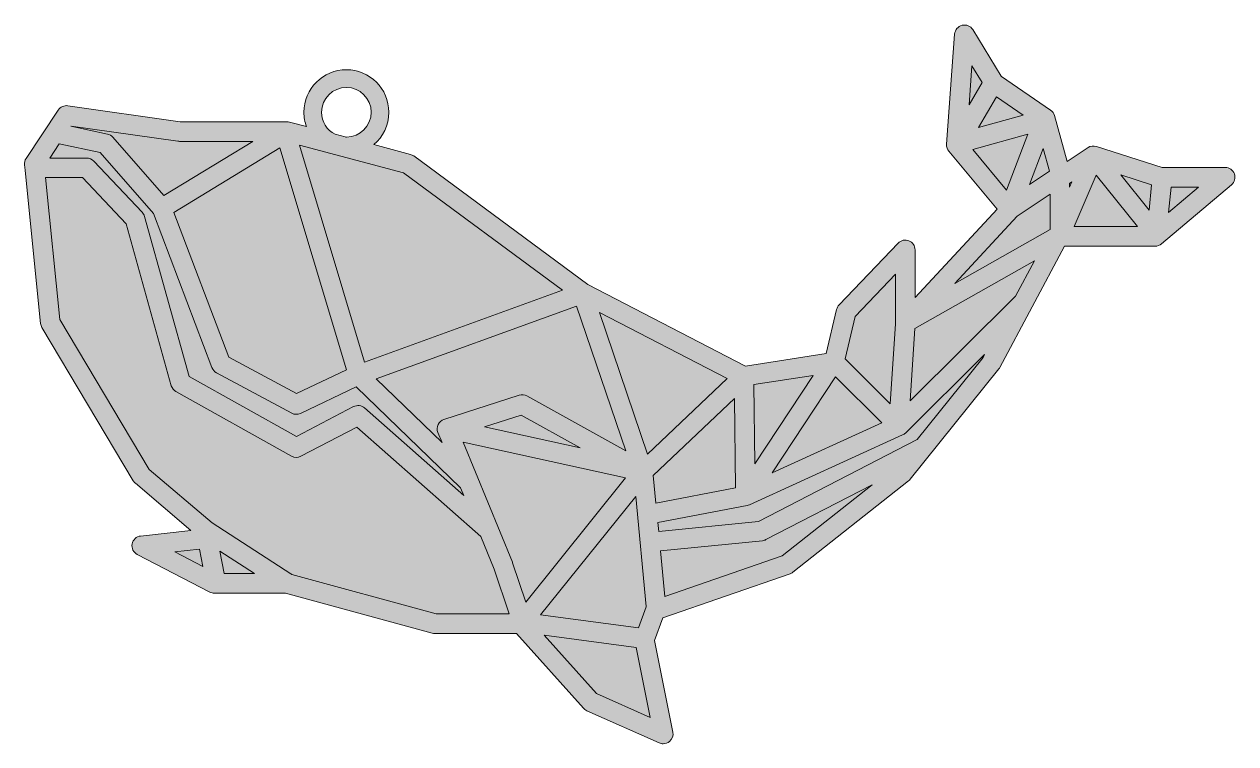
# Model space of a CAD drawing. Extents: x 5 to 4381, y -984 to -15.
# Drawn here: x 5.2 to 296.5, y -583.9 to -411 of the extents above; entities that cross this region are included whole.
import ezdxf

# ---------------------------------------------------------------- set-up
doc = ezdxf.new("R2010")
doc.units = 0
doc.header["$MEASUREMENT"] = 0
doc.layers.add('Layer 1', color=7, linetype='Continuous')

# ---------------------------------------------------------------- blocks, each defined once
blk = doc.blocks.new('block 2')
at = {"layer": 'Layer 1', "true_color": 0xad6c5e}
h = blk.add_hatch(color=35, dxfattribs=at)
h.dxf.hatch_style = 2
edge = h.paths.add_edge_path()
edge.add_spline(control_points=[(293.92, -445.46), (293.92, -445.46), (278.78, -445.46), (278.78, -445.46), (278.78, -445.46), (262.97, -440.41), (262.97, -440.41), (262.3, -440.18), (261.56, -440.29), (260.95, -440.69), (260.95, -440.69), (255.91, -444.05), (255.91, -444.05), (255.91, -444.05), (252.89, -432.98), (252.89, -432.98), (252.75, -432.44), (252.41, -431.97), (251.95, -431.65), (251.95, -431.65), (240.15, -423.58), (240.15, -423.58), (240.13, -423.56), (240.1, -423.53), (240.07, -423.5), (240.07, -423.5), (233.24, -412.34), (233.24, -412.34), (232.71, -411.46), (231.68, -411.04), (230.69, -411.28), (229.69, -411.52), (228.97, -412.37), (228.89, -413.39), (228.89, -413.39), (226.95, -439.89), (226.95, -439.89), (226.91, -440.5), (227.1, -441.1), (227.49, -441.56), (227.49, -441.56), (239.09, -455.49), (239.09, -455.49), (239.09, -455.49), (219.37, -476.73), (219.37, -476.73), (219.37, -476.73), (219.37, -465.26), (219.37, -465.26), (219.37, -464.3), (218.79, -463.44), (217.89, -463.08), (217, -462.72), (215.99, -462.94), (215.32, -463.64), (215.32, -463.64), (201.1, -478.5), (201.1, -478.5), (200.82, -478.8), (200.62, -479.17), (200.52, -479.57), (200.52, -479.57), (198.03, -490.15), (198.03, -490.15), (198.03, -490.15), (178.64, -493.2), (178.64, -493.2), (178.64, -493.2), (140.71, -473.6), (140.71, -473.6), (140.71, -473.6), (98.86, -442.69), (98.86, -442.69), (98.63, -442.52), (98.35, -442.39), (98.06, -442.31), (98.06, -442.31), (89.26, -439.97), (89.26, -439.97), (91.48, -438.09), (92.88, -435.3), (92.88, -432.18), (92.88, -426.55), (88.3, -421.97), (82.67, -421.97), (77.05, -421.97), (72.47, -426.55), (72.47, -432.18), (72.47, -433.4), (72.69, -434.57), (73.09, -435.65), (73.09, -435.65), (68.98, -434.56), (68.98, -434.56), (68.78, -434.5), (68.58, -434.48), (68.38, -434.48), (68.38, -434.48), (42.69, -434.48), (42.69, -434.48), (42.69, -434.48), (15.72, -430.62), (15.72, -430.62), (14.84, -430.49), (13.93, -430.89), (13.43, -431.65), (13.43, -431.65), (5.67, -443.28), (5.67, -443.28), (5.37, -443.73), (5.23, -444.28), (5.29, -444.83), (5.29, -444.83), (5.42, -446.1), (5.42, -446.1), (5.42, -446.14), (5.43, -446.17), (5.43, -446.2), (5.43, -446.2), (5.43, -446.2), (5.43, -446.2), (5.43, -446.2), (9.17, -482.95), (9.17, -482.95), (9.21, -483.3), (9.31, -483.62), (9.49, -483.91), (9.49, -483.91), (31.46, -520.75), (31.46, -520.75), (31.59, -520.98), (31.76, -521.17), (31.95, -521.34), (31.95, -521.34), (45.27, -532.68), (45.27, -532.68), (45.27, -532.68), (33.22, -534.02), (33.22, -534.02), (32.18, -534.14), (31.36, -534.9), (31.17, -535.91), (30.98, -536.95), (31.47, -537.96), (32.4, -538.44), (32.4, -538.44), (49.85, -547.49), (49.85, -547.49), (50.18, -547.66), (50.55, -547.75), (50.93, -547.75), (50.93, -547.75), (68.06, -547.75), (68.06, -547.75), (68.06, -547.75), (103.3, -557.36), (103.3, -557.36), (103.5, -557.42), (103.71, -557.45), (103.92, -557.45), (103.92, -557.45), (123.55, -557.45), (123.55, -557.45), (123.55, -557.45), (139.66, -575.41), (139.66, -575.41), (139.89, -575.66), (140.16, -575.85), (140.46, -575.99), (140.46, -575.99), (157.9, -583.74), (157.9, -583.74), (158.2, -583.87), (158.52, -583.94), (158.86, -583.94), (159.39, -583.94), (159.91, -583.76), (160.32, -583.43), (161.02, -582.87), (161.34, -581.99), (161.16, -581.12), (161.16, -581.12), (156.77, -559.16), (156.77, -559.16), (156.77, -559.16), (158.74, -553.72), (158.74, -553.72), (158.74, -553.72), (158.74, -553.72), (158.75, -553.72), (158.75, -553.72), (189.35, -543.1), (189.35, -543.1), (189.59, -543.02), (189.82, -542.89), (190.03, -542.73), (190.03, -542.73), (217.83, -520.75), (217.83, -520.75), (217.97, -520.63), (218.1, -520.51), (218.21, -520.37), (218.21, -520.37), (239.53, -493.88), (239.53, -493.88), (239.6, -493.8), (239.71, -493.64), (239.76, -493.54), (239.76, -493.54), (255.27, -464.38), (255.27, -464.38), (255.27, -464.38), (277.12, -464.38), (277.12, -464.38), (277.68, -464.38), (278.22, -464.18), (278.65, -463.82), (278.65, -463.82), (295.44, -449.61), (295.44, -449.61), (296.19, -448.98), (296.47, -447.93), (296.13, -447.01), (295.79, -446.08), (294.91, -445.46), (293.92, -445.46)], knot_values=[0, 0, 0, 0, 1, 1, 1, 2, 2, 2, 3, 3, 3, 4, 4, 4, 5, 5, 5, 6, 6, 6, 7, 7, 7, 8, 8, 8, 9, 9, 9, 10, 10, 10, 11, 11, 11, 12, 12, 12, 13, 13, 13, 14, 14, 14, 15, 15, 15, 16, 16, 16, 17, 17, 17, 18, 18, 18, 19, 19, 19, 20, 20, 20, 21, 21, 21, 22, 22, 22, 23, 23, 23, 24, 24, 24, 25, 25, 25, 26, 26, 26, 27, 27, 27, 28, 28, 28, 29, 29, 29, 30, 30, 30, 31, 31, 31, 32, 32, 32, 33, 33, 33, 34, 34, 34, 35, 35, 35, 36, 36, 36, 37, 37, 37, 38, 38, 38, 39, 39, 39, 40, 40, 40, 41, 41, 41, 42, 42, 42, 43, 43, 43, 44, 44, 44, 45, 45, 45, 46, 46, 46, 47, 47, 47, 48, 48, 48, 49, 49, 49, 50, 50, 50, 51, 51, 51, 52, 52, 52, 53, 53, 53, 54, 54, 54, 55, 55, 55, 56, 56, 56, 57, 57, 57, 58, 58, 58, 59, 59, 59, 60, 60, 60, 61, 61, 61, 62, 62, 62, 63, 63, 63, 64, 64, 64, 65, 65, 65, 66, 66, 66, 67, 67, 67, 68, 68, 68, 69, 69, 69, 70, 70, 70, 71, 71, 71, 72, 72, 72, 73, 73, 73, 74, 74, 74, 75, 75, 75, 75], degree=3, periodic=1)
edge = h.paths.add_edge_path()
edge.add_spline(control_points=[(76.71, -432.18), (76.71, -428.89), (79.38, -426.22), (82.67, -426.22), (85.96, -426.22), (88.64, -428.89), (88.64, -432.18), (88.64, -435.47), (85.96, -438.15), (82.67, -438.15), (82.58, -438.15), (82.49, -438.14), (82.39, -438.13), (82.39, -438.13), (79.94, -437.48), (79.94, -437.48), (78.03, -436.49), (76.71, -434.49), (76.71, -432.18)], knot_values=[0, 0, 0, 0, 1, 1, 1, 2, 2, 2, 3, 3, 3, 4, 4, 4, 5, 5, 5, 6, 6, 6, 6], degree=3, periodic=1)
at = {"layer": 'Layer 1', "lineweight": 0}
for points, knots in [([(293.92, -445.46), (293.92, -445.46), (278.78, -445.46), (278.78, -445.46), (278.78, -445.46), (262.97, -440.41), (262.97, -440.41), (262.3, -440.18), (261.56, -440.29), (260.95, -440.69), (260.95, -440.69), (255.91, -444.05), (255.91, -444.05), (255.91, -444.05), (252.89, -432.98), (252.89, -432.98), (252.75, -432.44), (252.41, -431.97), (251.95, -431.65), (251.95, -431.65), (240.15, -423.58), (240.15, -423.58), (240.13, -423.56), (240.1, -423.53), (240.07, -423.5), (240.07, -423.5), (233.24, -412.34), (233.24, -412.34), (232.71, -411.46), (231.68, -411.04), (230.69, -411.28), (229.69, -411.52), (228.97, -412.37), (228.89, -413.39), (228.89, -413.39), (226.95, -439.89), (226.95, -439.89), (226.91, -440.5), (227.1, -441.1), (227.49, -441.56), (227.49, -441.56), (239.09, -455.49), (239.09, -455.49), (239.09, -455.49), (219.37, -476.73), (219.37, -476.73), (219.37, -476.73), (219.37, -465.26), (219.37, -465.26), (219.37, -464.3), (218.79, -463.44), (217.89, -463.08), (217, -462.72), (215.99, -462.94), (215.32, -463.64), (215.32, -463.64), (201.1, -478.5), (201.1, -478.5), (200.82, -478.8), (200.62, -479.17), (200.52, -479.57), (200.52, -479.57), (198.03, -490.15), (198.03, -490.15), (198.03, -490.15), (178.64, -493.2), (178.64, -493.2), (178.64, -493.2), (140.71, -473.6), (140.71, -473.6), (140.71, -473.6), (98.86, -442.69), (98.86, -442.69), (98.63, -442.52), (98.35, -442.39), (98.06, -442.31), (98.06, -442.31), (89.26, -439.97), (89.26, -439.97), (91.48, -438.09), (92.88, -435.3), (92.88, -432.18), (92.88, -426.55), (88.3, -421.97), (82.67, -421.97), (77.05, -421.97), (72.47, -426.55), (72.47, -432.18), (72.47, -433.4), (72.69, -434.57), (73.09, -435.65), (73.09, -435.65), (68.98, -434.56), (68.98, -434.56), (68.78, -434.5), (68.58, -434.48), (68.38, -434.48), (68.38, -434.48), (42.69, -434.48), (42.69, -434.48), (42.69, -434.48), (15.72, -430.62), (15.72, -430.62), (14.84, -430.49), (13.93, -430.89), (13.43, -431.65), (13.43, -431.65), (5.67, -443.28), (5.67, -443.28), (5.37, -443.73), (5.23, -444.28), (5.29, -444.83), (5.29, -444.83), (5.42, -446.1), (5.42, -446.1), (5.42, -446.14), (5.43, -446.17), (5.43, -446.2), (5.43, -446.2), (5.43, -446.2), (5.43, -446.2), (5.43, -446.2), (9.17, -482.95), (9.17, -482.95), (9.21, -483.3), (9.31, -483.62), (9.49, -483.91), (9.49, -483.91), (31.46, -520.75), (31.46, -520.75), (31.59, -520.98), (31.76, -521.17), (31.95, -521.34), (31.95, -521.34), (45.27, -532.68), (45.27, -532.68), (45.27, -532.68), (33.22, -534.02), (33.22, -534.02), (32.18, -534.14), (31.36, -534.9), (31.17, -535.91), (30.98, -536.95), (31.47, -537.96), (32.4, -538.44), (32.4, -538.44), (49.85, -547.49), (49.85, -547.49), (50.18, -547.66), (50.55, -547.75), (50.93, -547.75), (50.93, -547.75), (68.06, -547.75), (68.06, -547.75), (68.06, -547.75), (103.3, -557.36), (103.3, -557.36), (103.5, -557.42), (103.71, -557.45), (103.92, -557.45), (103.92, -557.45), (123.55, -557.45), (123.55, -557.45), (123.55, -557.45), (139.66, -575.41), (139.66, -575.41), (139.89, -575.66), (140.16, -575.85), (140.46, -575.99), (140.46, -575.99), (157.9, -583.74), (157.9, -583.74), (158.2, -583.87), (158.52, -583.94), (158.86, -583.94), (159.39, -583.94), (159.91, -583.76), (160.32, -583.43), (161.02, -582.87), (161.34, -581.99), (161.16, -581.12), (161.16, -581.12), (156.77, -559.16), (156.77, -559.16), (156.77, -559.16), (158.74, -553.72), (158.74, -553.72), (158.74, -553.72), (158.74, -553.72), (158.75, -553.72), (158.75, -553.72), (189.35, -543.1), (189.35, -543.1), (189.59, -543.02), (189.82, -542.89), (190.03, -542.73), (190.03, -542.73), (217.83, -520.75), (217.83, -520.75), (217.97, -520.63), (218.1, -520.51), (218.21, -520.37), (218.21, -520.37), (239.53, -493.88), (239.53, -493.88), (239.6, -493.8), (239.71, -493.64), (239.76, -493.54), (239.76, -493.54), (255.27, -464.38), (255.27, -464.38), (255.27, -464.38), (277.12, -464.38), (277.12, -464.38), (277.68, -464.38), (278.22, -464.18), (278.65, -463.82), (278.65, -463.82), (295.44, -449.61), (295.44, -449.61), (296.19, -448.98), (296.47, -447.93), (296.13, -447.01), (295.79, -446.08), (294.91, -445.46), (293.92, -445.46)], [0, 0, 0, 0, 1, 1, 1, 2, 2, 2, 3, 3, 3, 4, 4, 4, 5, 5, 5, 6, 6, 6, 7, 7, 7, 8, 8, 8, 9, 9, 9, 10, 10, 10, 11, 11, 11, 12, 12, 12, 13, 13, 13, 14, 14, 14, 15, 15, 15, 16, 16, 16, 17, 17, 17, 18, 18, 18, 19, 19, 19, 20, 20, 20, 21, 21, 21, 22, 22, 22, 23, 23, 23, 24, 24, 24, 25, 25, 25, 26, 26, 26, 27, 27, 27, 28, 28, 28, 29, 29, 29, 30, 30, 30, 31, 31, 31, 32, 32, 32, 33, 33, 33, 34, 34, 34, 35, 35, 35, 36, 36, 36, 37, 37, 37, 38, 38, 38, 39, 39, 39, 40, 40, 40, 41, 41, 41, 42, 42, 42, 43, 43, 43, 44, 44, 44, 45, 45, 45, 46, 46, 46, 47, 47, 47, 48, 48, 48, 49, 49, 49, 50, 50, 50, 51, 51, 51, 52, 52, 52, 53, 53, 53, 54, 54, 54, 55, 55, 55, 56, 56, 56, 57, 57, 57, 58, 58, 58, 59, 59, 59, 60, 60, 60, 61, 61, 61, 62, 62, 62, 63, 63, 63, 64, 64, 64, 65, 65, 65, 66, 66, 66, 67, 67, 67, 68, 68, 68, 69, 69, 69, 70, 70, 70, 71, 71, 71, 72, 72, 72, 73, 73, 73, 74, 74, 74, 75, 75, 75, 75]), ([(76.71, -432.18), (76.71, -428.89), (79.38, -426.22), (82.67, -426.22), (85.96, -426.22), (88.64, -428.89), (88.64, -432.18), (88.64, -435.47), (85.96, -438.15), (82.67, -438.15), (82.58, -438.15), (82.49, -438.14), (82.39, -438.13), (82.39, -438.13), (79.94, -437.48), (79.94, -437.48), (78.03, -436.49), (76.71, -434.49), (76.71, -432.18)], [0, 0, 0, 0, 1, 1, 1, 2, 2, 2, 3, 3, 3, 4, 4, 4, 5, 5, 5, 6, 6, 6, 6])]:
    blk.add_open_spline(points, degree=3, knots=knots, dxfattribs=at)
blk = doc.blocks.new('block 3')
at = {"layer": 'Layer 1', "true_color": 0xd0d1d3}
h = blk.add_hatch(color=254, dxfattribs=at)
h.dxf.hatch_style = 2
edge = h.paths.add_edge_path()
edge.add_spline(control_points=[(293.92, -445.46), (293.92, -445.46), (278.78, -445.46), (278.78, -445.46), (278.78, -445.46), (262.97, -440.41), (262.97, -440.41), (262.3, -440.18), (261.56, -440.29), (260.95, -440.69), (260.95, -440.69), (255.91, -444.05), (255.91, -444.05), (255.91, -444.05), (252.89, -432.98), (252.89, -432.98), (252.75, -432.44), (252.41, -431.97), (251.95, -431.65), (251.95, -431.65), (240.15, -423.58), (240.15, -423.58), (240.13, -423.56), (240.1, -423.53), (240.07, -423.5), (240.07, -423.5), (233.24, -412.34), (233.24, -412.34), (232.71, -411.46), (231.68, -411.04), (230.69, -411.28), (229.69, -411.52), (228.97, -412.37), (228.89, -413.39), (228.89, -413.39), (226.95, -439.89), (226.95, -439.89), (226.91, -440.5), (227.1, -441.1), (227.49, -441.56), (227.49, -441.56), (239.09, -455.49), (239.09, -455.49), (239.09, -455.49), (219.37, -476.73), (219.37, -476.73), (219.37, -476.73), (219.37, -465.26), (219.37, -465.26), (219.37, -464.3), (218.79, -463.44), (217.89, -463.08), (217, -462.72), (215.99, -462.94), (215.32, -463.64), (215.32, -463.64), (201.1, -478.5), (201.1, -478.5), (200.82, -478.8), (200.62, -479.17), (200.52, -479.57), (200.52, -479.57), (198.03, -490.15), (198.03, -490.15), (198.03, -490.15), (178.64, -493.2), (178.64, -493.2), (178.64, -493.2), (140.71, -473.6), (140.71, -473.6), (140.71, -473.6), (98.86, -442.69), (98.86, -442.69), (98.63, -442.52), (98.35, -442.39), (98.06, -442.31), (98.06, -442.31), (89.26, -439.97), (89.26, -439.97), (91.48, -438.09), (92.88, -435.3), (92.88, -432.18), (92.88, -426.55), (88.3, -421.97), (82.67, -421.97), (77.05, -421.97), (72.47, -426.55), (72.47, -432.18), (72.47, -433.4), (72.69, -434.57), (73.09, -435.65), (73.09, -435.65), (68.98, -434.56), (68.98, -434.56), (68.78, -434.5), (68.58, -434.48), (68.38, -434.48), (68.38, -434.48), (42.69, -434.48), (42.69, -434.48), (42.69, -434.48), (15.72, -430.62), (15.72, -430.62), (14.84, -430.49), (13.93, -430.89), (13.43, -431.65), (13.43, -431.65), (5.67, -443.28), (5.67, -443.28), (5.37, -443.73), (5.23, -444.28), (5.29, -444.83), (5.29, -444.83), (5.42, -446.1), (5.42, -446.1), (5.42, -446.14), (5.43, -446.17), (5.43, -446.2), (5.43, -446.2), (5.43, -446.2), (5.43, -446.2), (5.43, -446.2), (9.17, -482.95), (9.17, -482.95), (9.21, -483.3), (9.31, -483.62), (9.49, -483.91), (9.49, -483.91), (31.46, -520.75), (31.46, -520.75), (31.59, -520.98), (31.76, -521.17), (31.95, -521.34), (31.95, -521.34), (45.27, -532.68), (45.27, -532.68), (45.27, -532.68), (33.22, -534.02), (33.22, -534.02), (32.18, -534.14), (31.36, -534.9), (31.17, -535.91), (30.98, -536.95), (31.47, -537.96), (32.4, -538.44), (32.4, -538.44), (49.85, -547.49), (49.85, -547.49), (50.18, -547.66), (50.55, -547.75), (50.93, -547.75), (50.93, -547.75), (68.06, -547.75), (68.06, -547.75), (68.06, -547.75), (103.3, -557.36), (103.3, -557.36), (103.5, -557.42), (103.71, -557.45), (103.92, -557.45), (103.92, -557.45), (123.55, -557.45), (123.55, -557.45), (123.55, -557.45), (139.66, -575.41), (139.66, -575.41), (139.89, -575.66), (140.16, -575.85), (140.46, -575.99), (140.46, -575.99), (157.9, -583.74), (157.9, -583.74), (158.2, -583.87), (158.52, -583.94), (158.86, -583.94), (159.39, -583.94), (159.91, -583.76), (160.32, -583.43), (161.02, -582.87), (161.34, -581.99), (161.16, -581.12), (161.16, -581.12), (156.77, -559.16), (156.77, -559.16), (156.77, -559.16), (158.74, -553.72), (158.74, -553.72), (158.74, -553.72), (158.74, -553.72), (158.75, -553.72), (158.75, -553.72), (189.35, -543.1), (189.35, -543.1), (189.59, -543.02), (189.82, -542.89), (190.03, -542.73), (190.03, -542.73), (217.83, -520.75), (217.83, -520.75), (217.97, -520.63), (218.1, -520.51), (218.21, -520.37), (218.21, -520.37), (239.53, -493.88), (239.53, -493.88), (239.6, -493.8), (239.71, -493.64), (239.76, -493.54), (239.76, -493.54), (255.27, -464.38), (255.27, -464.38), (255.27, -464.38), (277.12, -464.38), (277.12, -464.38), (277.68, -464.38), (278.22, -464.18), (278.65, -463.82), (278.65, -463.82), (295.44, -449.61), (295.44, -449.61), (296.19, -448.98), (296.47, -447.93), (296.13, -447.01), (295.79, -446.08), (294.91, -445.46), (293.92, -445.46)], knot_values=[0, 0, 0, 0, 1, 1, 1, 2, 2, 2, 3, 3, 3, 4, 4, 4, 5, 5, 5, 6, 6, 6, 7, 7, 7, 8, 8, 8, 9, 9, 9, 10, 10, 10, 11, 11, 11, 12, 12, 12, 13, 13, 13, 14, 14, 14, 15, 15, 15, 16, 16, 16, 17, 17, 17, 18, 18, 18, 19, 19, 19, 20, 20, 20, 21, 21, 21, 22, 22, 22, 23, 23, 23, 24, 24, 24, 25, 25, 25, 26, 26, 26, 27, 27, 27, 28, 28, 28, 29, 29, 29, 30, 30, 30, 31, 31, 31, 32, 32, 32, 33, 33, 33, 34, 34, 34, 35, 35, 35, 36, 36, 36, 37, 37, 37, 38, 38, 38, 39, 39, 39, 40, 40, 40, 41, 41, 41, 42, 42, 42, 43, 43, 43, 44, 44, 44, 45, 45, 45, 46, 46, 46, 47, 47, 47, 48, 48, 48, 49, 49, 49, 50, 50, 50, 51, 51, 51, 52, 52, 52, 53, 53, 53, 54, 54, 54, 55, 55, 55, 56, 56, 56, 57, 57, 57, 58, 58, 58, 59, 59, 59, 60, 60, 60, 61, 61, 61, 62, 62, 62, 63, 63, 63, 64, 64, 64, 65, 65, 65, 66, 66, 66, 67, 67, 67, 68, 68, 68, 69, 69, 69, 70, 70, 70, 71, 71, 71, 72, 72, 72, 73, 73, 73, 74, 74, 74, 75, 75, 75, 75], degree=3, periodic=1)
h.paths.add_polyline_path([(250.18, -440.89), (251.67, -446.35), (246.91, -449.53)])
h.paths.add_polyline_path([(245.39, -432.86), (234.61, -435.89), (238.97, -428.47)])
h.paths.add_polyline_path([(233.05, -421.03), (235.51, -425.07), (232.36, -430.44)])
h.paths.add_polyline_path([(233.27, -441.15), (246.46, -437.44), (241.37, -450.88)])
edge = h.paths.add_edge_path()
edge.add_spline(control_points=[(204.94, -481.29), (204.94, -481.29), (214.67, -471.12), (214.67, -471.12), (214.67, -471.12), (214.67, -482.71), (214.67, -482.71), (214.67, -482.82), (214.68, -482.92), (214.69, -483.02), (214.69, -483.02), (213.4, -502.27), (213.4, -502.27), (213.4, -502.27), (202.56, -491.43), (202.56, -491.43), (202.56, -491.43), (204.94, -481.29), (204.94, -481.29)], knot_values=[0, 0, 0, 0, 1, 1, 1, 2, 2, 2, 3, 3, 3, 4, 4, 4, 5, 5, 5, 6, 6, 6, 6], degree=3, periodic=1)
h.paths.add_polyline_path([(200.27, -495.78), (211.35, -506.86), (185.04, -518.86)])
h.paths.add_polyline_path([(194.88, -495.41), (180.84, -516.69), (180.64, -497.64)])
h.paths.add_polyline_path([(174.21, -496.2), (155.06, -514.35), (143.51, -480.34)])
edge = h.paths.add_edge_path()
edge.add_spline(control_points=[(149.82, -513.57), (149.82, -513.57), (126.07, -500.37), (126.07, -500.37), (125.51, -500.06), (124.83, -499.99), (124.22, -500.18), (124.22, -500.18), (106.11, -506), (106.11, -506), (105.49, -506.2), (104.97, -506.66), (104.7, -507.25), (104.42, -507.85), (104.41, -508.53), (104.65, -509.13), (104.65, -509.13), (105.66, -511.56), (105.66, -511.56), (105.66, -511.56), (89.84, -496.24), (89.84, -496.24), (89.84, -496.24), (138.01, -478.76), (138.01, -478.76), (138.01, -478.76), (149.82, -513.57), (149.82, -513.57)], knot_values=[0, 0, 0, 0, 1, 1, 1, 2, 2, 2, 3, 3, 3, 4, 4, 4, 5, 5, 5, 6, 6, 6, 7, 7, 7, 8, 8, 8, 9, 9, 9, 9], degree=3, periodic=1)
h.paths.add_polyline_path([(138.86, -512.85), (115.85, -507.81), (124.68, -504.97)])
edge = h.paths.add_edge_path()
edge.add_spline(control_points=[(76.71, -432.18), (76.71, -428.89), (79.38, -426.22), (82.67, -426.22), (85.96, -426.22), (88.64, -428.89), (88.64, -432.18), (88.64, -435.47), (85.96, -438.15), (82.67, -438.15), (82.58, -438.15), (82.49, -438.14), (82.39, -438.13), (82.39, -438.13), (79.94, -437.48), (79.94, -437.48), (78.03, -436.49), (76.71, -434.49), (76.71, -432.18)], knot_values=[0, 0, 0, 0, 1, 1, 1, 2, 2, 2, 3, 3, 3, 4, 4, 4, 5, 5, 5, 6, 6, 6, 6], degree=3, periodic=1)
h.paths.add_polyline_path([(96.42, -446.74), (134.66, -474.98), (87.04, -492.26), (71.38, -440.06)])
h.paths.add_polyline_path([(82.67, -494.06), (70.7, -499.79), (54.43, -491.07), (41.22, -456.24), (66.68, -440.74)])
edge = h.paths.add_edge_path()
edge.add_spline(control_points=[(16.52, -435.49), (16.52, -435.49), (42.19, -439.16), (42.19, -439.16), (42.28, -439.17), (42.44, -439.18), (42.53, -439.18), (42.53, -439.18), (60.2, -439.18), (60.2, -439.18), (60.2, -439.18), (38.79, -452.21), (38.79, -452.21), (38.79, -452.21), (26.52, -438.19), (26.52, -438.19), (26.2, -437.81), (25.74, -437.54), (25.25, -437.44), (25.25, -437.44), (16.47, -435.55), (16.47, -435.55), (16.47, -435.55), (16.52, -435.49), (16.52, -435.49)], knot_values=[0, 0, 0, 0, 1, 1, 1, 2, 2, 2, 3, 3, 3, 4, 4, 4, 5, 5, 5, 6, 6, 6, 7, 7, 7, 8, 8, 8, 8], degree=3, periodic=1)
edge = h.paths.add_edge_path()
edge.add_spline(control_points=[(13.67, -439.76), (13.67, -439.76), (23.5, -441.87), (23.5, -441.87), (23.5, -441.87), (36.28, -456.48), (36.28, -456.48), (36.28, -456.48), (50.35, -493.56), (50.35, -493.56), (50.55, -494.09), (50.93, -494.54), (51.44, -494.8), (51.44, -494.8), (69.53, -504.5), (69.53, -504.5), (70.18, -504.85), (70.97, -504.87), (71.65, -504.55), (71.65, -504.55), (85.04, -498.14), (85.04, -498.14), (85.04, -498.14), (110.14, -522.45), (110.14, -522.45), (110.14, -522.45), (110.9, -524.29), (110.9, -524.29), (110.9, -524.29), (87.06, -503.25), (87.06, -503.25), (86.34, -502.61), (85.27, -502.48), (84.41, -502.93), (84.41, -502.93), (70.68, -510.09), (70.68, -510.09), (70.68, -510.09), (44.85, -495.68), (44.85, -495.68), (44.85, -495.68), (34.13, -457.2), (34.13, -457.2), (34.02, -456.83), (33.83, -456.48), (33.56, -456.21), (33.56, -456.21), (21.94, -443.94), (21.94, -443.94), (21.49, -443.47), (20.87, -443.2), (20.23, -443.2), (20.23, -443.2), (11.38, -443.2), (11.38, -443.2), (11.38, -443.2), (13.67, -439.76), (13.67, -439.76)], knot_values=[0, 0, 0, 0, 1, 1, 1, 2, 2, 2, 3, 3, 3, 4, 4, 4, 5, 5, 5, 6, 6, 6, 7, 7, 7, 8, 8, 8, 9, 9, 9, 10, 10, 10, 11, 11, 11, 12, 12, 12, 13, 13, 13, 14, 14, 14, 15, 15, 15, 16, 16, 16, 17, 17, 17, 18, 18, 18, 19, 19, 19, 19], degree=3, periodic=1)
h.paths.add_polyline_path([(41.44, -537.83), (47.4, -537.17), (48.17, -541.32)])
h.paths.add_polyline_path([(53.27, -543.05), (52.28, -537.68), (60.59, -543.05)])
edge = h.paths.add_edge_path()
edge.add_spline(control_points=[(104.24, -552.74), (104.24, -552.74), (69.57, -543.29), (69.57, -543.29), (69.5, -543.22), (69.42, -543.16), (69.33, -543.1), (69.33, -543.1), (50.38, -530.86), (50.38, -530.86), (50.38, -530.86), (35.3, -518.01), (35.3, -518.01), (35.3, -518.01), (13.79, -481.96), (13.79, -481.96), (13.79, -481.96), (10.33, -447.9), (10.33, -447.9), (10.33, -447.9), (19.22, -447.9), (19.22, -447.9), (19.22, -447.9), (29.76, -459.03), (29.76, -459.03), (29.76, -459.03), (40.59, -497.89), (40.59, -497.89), (40.76, -498.49), (41.17, -499.01), (41.71, -499.31), (41.71, -499.31), (69.49, -514.82), (69.49, -514.82), (70.18, -515.2), (71.02, -515.22), (71.73, -514.85), (71.73, -514.85), (85.16, -507.84), (85.16, -507.84), (85.16, -507.84), (114.96, -534.15), (114.96, -534.15), (114.96, -534.15), (118.2, -542.02), (118.2, -542.02), (118.2, -542.02), (121.77, -552.74), (121.77, -552.74), (121.77, -552.74), (104.24, -552.74), (104.24, -552.74)], knot_values=[0, 0, 0, 0, 1, 1, 1, 2, 2, 2, 3, 3, 3, 4, 4, 4, 5, 5, 5, 6, 6, 6, 7, 7, 7, 8, 8, 8, 9, 9, 9, 10, 10, 10, 11, 11, 11, 12, 12, 12, 13, 13, 13, 14, 14, 14, 15, 15, 15, 16, 16, 16, 17, 17, 17, 17], degree=3, periodic=1)
edge = h.paths.add_edge_path()
edge.add_spline(control_points=[(122.63, -540.46), (122.62, -540.42), (122.6, -540.36), (122.58, -540.32), (122.58, -540.32), (110.71, -511.5), (110.71, -511.5), (110.71, -511.5), (149.8, -520.07), (149.8, -520.07), (149.8, -520.07), (125.79, -549.94), (125.79, -549.94), (125.79, -549.94), (122.63, -540.46), (122.63, -540.46)], knot_values=[0, 0, 0, 0, 1, 1, 1, 2, 2, 2, 3, 3, 3, 4, 4, 4, 5, 5, 5, 5], degree=3, periodic=1)
edge = h.paths.add_edge_path()
edge.add_spline(control_points=[(152.22, -524.56), (152.22, -524.56), (154.76, -550.93), (154.76, -550.93), (154.74, -550.98), (154.72, -551.02), (154.71, -551.06), (154.71, -551.06), (152.87, -556.12), (152.87, -556.12), (152.87, -556.12), (129.37, -552.99), (129.37, -552.99), (129.37, -552.99), (152.22, -524.56), (152.22, -524.56)], knot_values=[0, 0, 0, 0, 1, 1, 1, 2, 2, 2, 3, 3, 3, 4, 4, 4, 5, 5, 5, 5], degree=3, periodic=1)
h.paths.add_polyline_path([(142.82, -571.89), (130.23, -557.85), (152.3, -560.79), (155.66, -577.6)])
h.paths.add_polyline_path([(156.46, -519.5), (175.97, -501), (176.19, -522.46), (157.09, -526.11)])
edge = h.paths.add_edge_path()
edge.add_spline(control_points=[(187.44, -538.79), (187.44, -538.79), (159.25, -548.57), (159.25, -548.57), (159.25, -548.57), (158.2, -537.6), (158.2, -537.6), (158.2, -537.6), (182.68, -535.14), (182.68, -535.14), (182.97, -535.11), (183.26, -535.02), (183.53, -534.89), (183.53, -534.89), (209.04, -521.7), (209.04, -521.7), (209.04, -521.7), (187.44, -538.79), (187.44, -538.79)], knot_values=[0, 0, 0, 0, 1, 1, 1, 2, 2, 2, 3, 3, 3, 4, 4, 4, 5, 5, 5, 6, 6, 6, 6], degree=3, periodic=1)
edge = h.paths.add_edge_path()
edge.add_spline(control_points=[(235.73, -491.11), (235.73, -491.11), (219.86, -510.82), (219.86, -510.82), (219.86, -510.82), (181.76, -530.5), (181.76, -530.5), (181.76, -530.5), (157.75, -532.92), (157.75, -532.92), (157.75, -532.92), (157.55, -530.81), (157.55, -530.81), (157.55, -530.81), (179.01, -526.71), (179.01, -526.71), (179.19, -526.67), (179.38, -526.61), (179.57, -526.53), (179.57, -526.53), (216.38, -509.73), (216.38, -509.73), (216.62, -509.63), (216.85, -509.47), (217.05, -509.27), (217.05, -509.27), (236.1, -490.41), (236.1, -490.41), (236.1, -490.41), (235.73, -491.11), (235.73, -491.11)], knot_values=[0, 0, 0, 0, 1, 1, 1, 2, 2, 2, 3, 3, 3, 4, 4, 4, 5, 5, 5, 6, 6, 6, 7, 7, 7, 8, 8, 8, 9, 9, 9, 10, 10, 10, 10], degree=3, periodic=1)
h.paths.add_polyline_path([(243.54, -476.42), (218.16, -501.55), (219.32, -484.18), (248.09, -467.87)])
h.paths.add_polyline_path([(251.83, -460.34), (228.96, -473.31), (243.94, -457.18), (251.83, -451.9)])
h.paths.add_polyline_path([(256.53, -450.22), (256.53, -449.29), (257.08, -448.92)])
h.paths.add_polyline_path([(257.6, -459.68), (262.9, -447.28), (272.81, -459.68)])
h.paths.add_polyline_path([(275.66, -455.71), (268.88, -447.23), (276.24, -449.59)])
h.paths.add_polyline_path([(280.33, -456.24), (280.91, -450.17), (287.51, -450.17)])
at = {"layer": 'Layer 1', "lineweight": 0}
for points in [[(233.05, -421.03), (235.51, -425.07), (232.36, -430.44), (233.05, -421.03)], [(245.39, -432.86), (234.61, -435.89), (238.97, -428.47), (245.39, -432.86)], [(233.27, -441.15), (246.46, -437.44), (241.37, -450.88), (233.27, -441.15)], [(82.67, -494.06), (70.7, -499.79), (54.43, -491.07), (41.22, -456.24), (66.68, -440.74), (82.67, -494.06)], [(96.42, -446.74), (134.66, -474.98), (87.04, -492.26), (71.38, -440.06), (96.42, -446.74)], [(250.18, -440.89), (251.67, -446.35), (246.91, -449.53), (250.18, -440.89)], [(257.6, -459.68), (262.9, -447.28), (272.81, -459.68), (257.6, -459.68)], [(275.66, -455.71), (268.88, -447.23), (276.24, -449.59), (275.66, -455.71)], [(256.53, -450.22), (256.53, -449.29), (257.08, -448.92), (256.53, -450.22)], [(280.33, -456.24), (280.91, -450.17), (287.51, -450.17), (280.33, -456.24)], [(251.83, -460.34), (228.96, -473.31), (243.94, -457.18), (251.83, -451.9), (251.83, -460.34)], [(243.54, -476.42), (218.16, -501.55), (219.32, -484.18), (248.09, -467.87), (243.54, -476.42)], [(174.21, -496.2), (155.06, -514.35), (143.51, -480.34), (174.21, -496.2)], [(194.88, -495.41), (180.84, -516.69), (180.64, -497.64), (194.88, -495.41)], [(200.27, -495.78), (211.35, -506.86), (185.04, -518.86), (200.27, -495.78)], [(156.46, -519.5), (175.97, -501), (176.19, -522.46), (157.09, -526.11), (156.46, -519.5)], [(138.86, -512.85), (115.85, -507.81), (124.68, -504.97), (138.86, -512.85)], [(41.44, -537.83), (47.4, -537.17), (48.17, -541.32), (41.44, -537.83)], [(53.27, -543.05), (52.28, -537.68), (60.59, -543.05), (53.27, -543.05)], [(142.82, -571.89), (130.23, -557.85), (152.3, -560.79), (155.66, -577.6), (142.82, -571.89)]]:
    blk.add_lwpolyline(points, dxfattribs=at)
for points, knots in [([(293.92, -445.46), (293.92, -445.46), (278.78, -445.46), (278.78, -445.46), (278.78, -445.46), (262.97, -440.41), (262.97, -440.41), (262.3, -440.18), (261.56, -440.29), (260.95, -440.69), (260.95, -440.69), (255.91, -444.05), (255.91, -444.05), (255.91, -444.05), (252.89, -432.98), (252.89, -432.98), (252.75, -432.44), (252.41, -431.97), (251.95, -431.65), (251.95, -431.65), (240.15, -423.58), (240.15, -423.58), (240.13, -423.56), (240.1, -423.53), (240.07, -423.5), (240.07, -423.5), (233.24, -412.34), (233.24, -412.34), (232.71, -411.46), (231.68, -411.04), (230.69, -411.28), (229.69, -411.52), (228.97, -412.37), (228.89, -413.39), (228.89, -413.39), (226.95, -439.89), (226.95, -439.89), (226.91, -440.5), (227.1, -441.1), (227.49, -441.56), (227.49, -441.56), (239.09, -455.49), (239.09, -455.49), (239.09, -455.49), (219.37, -476.73), (219.37, -476.73), (219.37, -476.73), (219.37, -465.26), (219.37, -465.26), (219.37, -464.3), (218.79, -463.44), (217.89, -463.08), (217, -462.72), (215.99, -462.94), (215.32, -463.64), (215.32, -463.64), (201.1, -478.5), (201.1, -478.5), (200.82, -478.8), (200.62, -479.17), (200.52, -479.57), (200.52, -479.57), (198.03, -490.15), (198.03, -490.15), (198.03, -490.15), (178.64, -493.2), (178.64, -493.2), (178.64, -493.2), (140.71, -473.6), (140.71, -473.6), (140.71, -473.6), (98.86, -442.69), (98.86, -442.69), (98.63, -442.52), (98.35, -442.39), (98.06, -442.31), (98.06, -442.31), (89.26, -439.97), (89.26, -439.97), (91.48, -438.09), (92.88, -435.3), (92.88, -432.18), (92.88, -426.55), (88.3, -421.97), (82.67, -421.97), (77.05, -421.97), (72.47, -426.55), (72.47, -432.18), (72.47, -433.4), (72.69, -434.57), (73.09, -435.65), (73.09, -435.65), (68.98, -434.56), (68.98, -434.56), (68.78, -434.5), (68.58, -434.48), (68.38, -434.48), (68.38, -434.48), (42.69, -434.48), (42.69, -434.48), (42.69, -434.48), (15.72, -430.62), (15.72, -430.62), (14.84, -430.49), (13.93, -430.89), (13.43, -431.65), (13.43, -431.65), (5.67, -443.28), (5.67, -443.28), (5.37, -443.73), (5.23, -444.28), (5.29, -444.83), (5.29, -444.83), (5.42, -446.1), (5.42, -446.1), (5.42, -446.14), (5.43, -446.17), (5.43, -446.2), (5.43, -446.2), (5.43, -446.2), (5.43, -446.2), (5.43, -446.2), (9.17, -482.95), (9.17, -482.95), (9.21, -483.3), (9.31, -483.62), (9.49, -483.91), (9.49, -483.91), (31.46, -520.75), (31.46, -520.75), (31.59, -520.98), (31.76, -521.17), (31.95, -521.34), (31.95, -521.34), (45.27, -532.68), (45.27, -532.68), (45.27, -532.68), (33.22, -534.02), (33.22, -534.02), (32.18, -534.14), (31.36, -534.9), (31.17, -535.91), (30.98, -536.95), (31.47, -537.96), (32.4, -538.44), (32.4, -538.44), (49.85, -547.49), (49.85, -547.49), (50.18, -547.66), (50.55, -547.75), (50.93, -547.75), (50.93, -547.75), (68.06, -547.75), (68.06, -547.75), (68.06, -547.75), (103.3, -557.36), (103.3, -557.36), (103.5, -557.42), (103.71, -557.45), (103.92, -557.45), (103.92, -557.45), (123.55, -557.45), (123.55, -557.45), (123.55, -557.45), (139.66, -575.41), (139.66, -575.41), (139.89, -575.66), (140.16, -575.85), (140.46, -575.99), (140.46, -575.99), (157.9, -583.74), (157.9, -583.74), (158.2, -583.87), (158.52, -583.94), (158.86, -583.94), (159.39, -583.94), (159.91, -583.76), (160.32, -583.43), (161.02, -582.87), (161.34, -581.99), (161.16, -581.12), (161.16, -581.12), (156.77, -559.16), (156.77, -559.16), (156.77, -559.16), (158.74, -553.72), (158.74, -553.72), (158.74, -553.72), (158.74, -553.72), (158.75, -553.72), (158.75, -553.72), (189.35, -543.1), (189.35, -543.1), (189.59, -543.02), (189.82, -542.89), (190.03, -542.73), (190.03, -542.73), (217.83, -520.75), (217.83, -520.75), (217.97, -520.63), (218.1, -520.51), (218.21, -520.37), (218.21, -520.37), (239.53, -493.88), (239.53, -493.88), (239.6, -493.8), (239.71, -493.64), (239.76, -493.54), (239.76, -493.54), (255.27, -464.38), (255.27, -464.38), (255.27, -464.38), (277.12, -464.38), (277.12, -464.38), (277.68, -464.38), (278.22, -464.18), (278.65, -463.82), (278.65, -463.82), (295.44, -449.61), (295.44, -449.61), (296.19, -448.98), (296.47, -447.93), (296.13, -447.01), (295.79, -446.08), (294.91, -445.46), (293.92, -445.46)], [0, 0, 0, 0, 1, 1, 1, 2, 2, 2, 3, 3, 3, 4, 4, 4, 5, 5, 5, 6, 6, 6, 7, 7, 7, 8, 8, 8, 9, 9, 9, 10, 10, 10, 11, 11, 11, 12, 12, 12, 13, 13, 13, 14, 14, 14, 15, 15, 15, 16, 16, 16, 17, 17, 17, 18, 18, 18, 19, 19, 19, 20, 20, 20, 21, 21, 21, 22, 22, 22, 23, 23, 23, 24, 24, 24, 25, 25, 25, 26, 26, 26, 27, 27, 27, 28, 28, 28, 29, 29, 29, 30, 30, 30, 31, 31, 31, 32, 32, 32, 33, 33, 33, 34, 34, 34, 35, 35, 35, 36, 36, 36, 37, 37, 37, 38, 38, 38, 39, 39, 39, 40, 40, 40, 41, 41, 41, 42, 42, 42, 43, 43, 43, 44, 44, 44, 45, 45, 45, 46, 46, 46, 47, 47, 47, 48, 48, 48, 49, 49, 49, 50, 50, 50, 51, 51, 51, 52, 52, 52, 53, 53, 53, 54, 54, 54, 55, 55, 55, 56, 56, 56, 57, 57, 57, 58, 58, 58, 59, 59, 59, 60, 60, 60, 61, 61, 61, 62, 62, 62, 63, 63, 63, 64, 64, 64, 65, 65, 65, 66, 66, 66, 67, 67, 67, 68, 68, 68, 69, 69, 69, 70, 70, 70, 71, 71, 71, 72, 72, 72, 73, 73, 73, 74, 74, 74, 75, 75, 75, 75]), ([(76.71, -432.18), (76.71, -428.89), (79.38, -426.22), (82.67, -426.22), (85.96, -426.22), (88.64, -428.89), (88.64, -432.18), (88.64, -435.47), (85.96, -438.15), (82.67, -438.15), (82.58, -438.15), (82.49, -438.14), (82.39, -438.13), (82.39, -438.13), (79.94, -437.48), (79.94, -437.48), (78.03, -436.49), (76.71, -434.49), (76.71, -432.18)], [0, 0, 0, 0, 1, 1, 1, 2, 2, 2, 3, 3, 3, 4, 4, 4, 5, 5, 5, 6, 6, 6, 6]), ([(16.52, -435.49), (16.52, -435.49), (42.19, -439.16), (42.19, -439.16), (42.28, -439.17), (42.44, -439.18), (42.53, -439.18), (42.53, -439.18), (60.2, -439.18), (60.2, -439.18), (60.2, -439.18), (38.79, -452.21), (38.79, -452.21), (38.79, -452.21), (26.52, -438.19), (26.52, -438.19), (26.2, -437.81), (25.74, -437.54), (25.25, -437.44), (25.25, -437.44), (16.47, -435.55), (16.47, -435.55), (16.47, -435.55), (16.52, -435.49), (16.52, -435.49)], [0, 0, 0, 0, 1, 1, 1, 2, 2, 2, 3, 3, 3, 4, 4, 4, 5, 5, 5, 6, 6, 6, 7, 7, 7, 8, 8, 8, 8]), ([(13.67, -439.76), (13.67, -439.76), (23.5, -441.87), (23.5, -441.87), (23.5, -441.87), (36.28, -456.48), (36.28, -456.48), (36.28, -456.48), (50.35, -493.56), (50.35, -493.56), (50.55, -494.09), (50.93, -494.54), (51.44, -494.8), (51.44, -494.8), (69.53, -504.5), (69.53, -504.5), (70.18, -504.85), (70.97, -504.87), (71.65, -504.55), (71.65, -504.55), (85.04, -498.14), (85.04, -498.14), (85.04, -498.14), (110.14, -522.45), (110.14, -522.45), (110.14, -522.45), (110.9, -524.29), (110.9, -524.29), (110.9, -524.29), (87.06, -503.25), (87.06, -503.25), (86.34, -502.61), (85.27, -502.48), (84.41, -502.93), (84.41, -502.93), (70.68, -510.09), (70.68, -510.09), (70.68, -510.09), (44.85, -495.68), (44.85, -495.68), (44.85, -495.68), (34.13, -457.2), (34.13, -457.2), (34.02, -456.83), (33.83, -456.48), (33.56, -456.21), (33.56, -456.21), (21.94, -443.94), (21.94, -443.94), (21.49, -443.47), (20.87, -443.2), (20.23, -443.2), (20.23, -443.2), (11.38, -443.2), (11.38, -443.2), (11.38, -443.2), (13.67, -439.76), (13.67, -439.76)], [0, 0, 0, 0, 1, 1, 1, 2, 2, 2, 3, 3, 3, 4, 4, 4, 5, 5, 5, 6, 6, 6, 7, 7, 7, 8, 8, 8, 9, 9, 9, 10, 10, 10, 11, 11, 11, 12, 12, 12, 13, 13, 13, 14, 14, 14, 15, 15, 15, 16, 16, 16, 17, 17, 17, 18, 18, 18, 19, 19, 19, 19]), ([(104.24, -552.74), (104.24, -552.74), (69.57, -543.29), (69.57, -543.29), (69.5, -543.22), (69.42, -543.16), (69.33, -543.1), (69.33, -543.1), (50.38, -530.86), (50.38, -530.86), (50.38, -530.86), (35.3, -518.01), (35.3, -518.01), (35.3, -518.01), (13.79, -481.96), (13.79, -481.96), (13.79, -481.96), (10.33, -447.9), (10.33, -447.9), (10.33, -447.9), (19.22, -447.9), (19.22, -447.9), (19.22, -447.9), (29.76, -459.03), (29.76, -459.03), (29.76, -459.03), (40.59, -497.89), (40.59, -497.89), (40.76, -498.49), (41.17, -499.01), (41.71, -499.31), (41.71, -499.31), (69.49, -514.82), (69.49, -514.82), (70.18, -515.2), (71.02, -515.22), (71.73, -514.85), (71.73, -514.85), (85.16, -507.84), (85.16, -507.84), (85.16, -507.84), (114.96, -534.15), (114.96, -534.15), (114.96, -534.15), (118.2, -542.02), (118.2, -542.02), (118.2, -542.02), (121.77, -552.74), (121.77, -552.74), (121.77, -552.74), (104.24, -552.74), (104.24, -552.74)], [0, 0, 0, 0, 1, 1, 1, 2, 2, 2, 3, 3, 3, 4, 4, 4, 5, 5, 5, 6, 6, 6, 7, 7, 7, 8, 8, 8, 9, 9, 9, 10, 10, 10, 11, 11, 11, 12, 12, 12, 13, 13, 13, 14, 14, 14, 15, 15, 15, 16, 16, 16, 17, 17, 17, 17]), ([(204.94, -481.29), (204.94, -481.29), (214.67, -471.12), (214.67, -471.12), (214.67, -471.12), (214.67, -482.71), (214.67, -482.71), (214.67, -482.82), (214.68, -482.92), (214.69, -483.02), (214.69, -483.02), (213.4, -502.27), (213.4, -502.27), (213.4, -502.27), (202.56, -491.43), (202.56, -491.43), (202.56, -491.43), (204.94, -481.29), (204.94, -481.29)], [0, 0, 0, 0, 1, 1, 1, 2, 2, 2, 3, 3, 3, 4, 4, 4, 5, 5, 5, 6, 6, 6, 6]), ([(149.82, -513.57), (149.82, -513.57), (126.07, -500.37), (126.07, -500.37), (125.51, -500.06), (124.83, -499.99), (124.22, -500.18), (124.22, -500.18), (106.11, -506), (106.11, -506), (105.49, -506.2), (104.97, -506.66), (104.7, -507.25), (104.42, -507.85), (104.41, -508.53), (104.65, -509.13), (104.65, -509.13), (105.66, -511.56), (105.66, -511.56), (105.66, -511.56), (89.84, -496.24), (89.84, -496.24), (89.84, -496.24), (138.01, -478.76), (138.01, -478.76), (138.01, -478.76), (149.82, -513.57), (149.82, -513.57)], [0, 0, 0, 0, 1, 1, 1, 2, 2, 2, 3, 3, 3, 4, 4, 4, 5, 5, 5, 6, 6, 6, 7, 7, 7, 8, 8, 8, 9, 9, 9, 9]), ([(235.73, -491.11), (235.73, -491.11), (219.86, -510.82), (219.86, -510.82), (219.86, -510.82), (181.76, -530.5), (181.76, -530.5), (181.76, -530.5), (157.75, -532.92), (157.75, -532.92), (157.75, -532.92), (157.55, -530.81), (157.55, -530.81), (157.55, -530.81), (179.01, -526.71), (179.01, -526.71), (179.19, -526.67), (179.38, -526.61), (179.57, -526.53), (179.57, -526.53), (216.38, -509.73), (216.38, -509.73), (216.62, -509.63), (216.85, -509.47), (217.05, -509.27), (217.05, -509.27), (236.1, -490.41), (236.1, -490.41), (236.1, -490.41), (235.73, -491.11), (235.73, -491.11)], [0, 0, 0, 0, 1, 1, 1, 2, 2, 2, 3, 3, 3, 4, 4, 4, 5, 5, 5, 6, 6, 6, 7, 7, 7, 8, 8, 8, 9, 9, 9, 10, 10, 10, 10]), ([(122.63, -540.46), (122.62, -540.42), (122.6, -540.36), (122.58, -540.32), (122.58, -540.32), (110.71, -511.5), (110.71, -511.5), (110.71, -511.5), (149.8, -520.07), (149.8, -520.07), (149.8, -520.07), (125.79, -549.94), (125.79, -549.94), (125.79, -549.94), (122.63, -540.46), (122.63, -540.46)], [0, 0, 0, 0, 1, 1, 1, 2, 2, 2, 3, 3, 3, 4, 4, 4, 5, 5, 5, 5]), ([(187.44, -538.79), (187.44, -538.79), (159.25, -548.57), (159.25, -548.57), (159.25, -548.57), (158.2, -537.6), (158.2, -537.6), (158.2, -537.6), (182.68, -535.14), (182.68, -535.14), (182.97, -535.11), (183.26, -535.02), (183.53, -534.89), (183.53, -534.89), (209.04, -521.7), (209.04, -521.7), (209.04, -521.7), (187.44, -538.79), (187.44, -538.79)], [0, 0, 0, 0, 1, 1, 1, 2, 2, 2, 3, 3, 3, 4, 4, 4, 5, 5, 5, 6, 6, 6, 6]), ([(152.22, -524.56), (152.22, -524.56), (154.76, -550.93), (154.76, -550.93), (154.74, -550.98), (154.72, -551.02), (154.71, -551.06), (154.71, -551.06), (152.87, -556.12), (152.87, -556.12), (152.87, -556.12), (129.37, -552.99), (129.37, -552.99), (129.37, -552.99), (152.22, -524.56), (152.22, -524.56)], [0, 0, 0, 0, 1, 1, 1, 2, 2, 2, 3, 3, 3, 4, 4, 4, 5, 5, 5, 5])]:
    blk.add_open_spline(points, degree=3, knots=knots, dxfattribs=at)

msp = doc.modelspace()

# ---------------------------------------------------------------- block references
at = {"layer": 'Layer 1'}
for name in ['block 2', 'block 3']:
    msp.add_blockref(name, (0, 0), dxfattribs=at)

doc.saveas('drawing.dxf')
